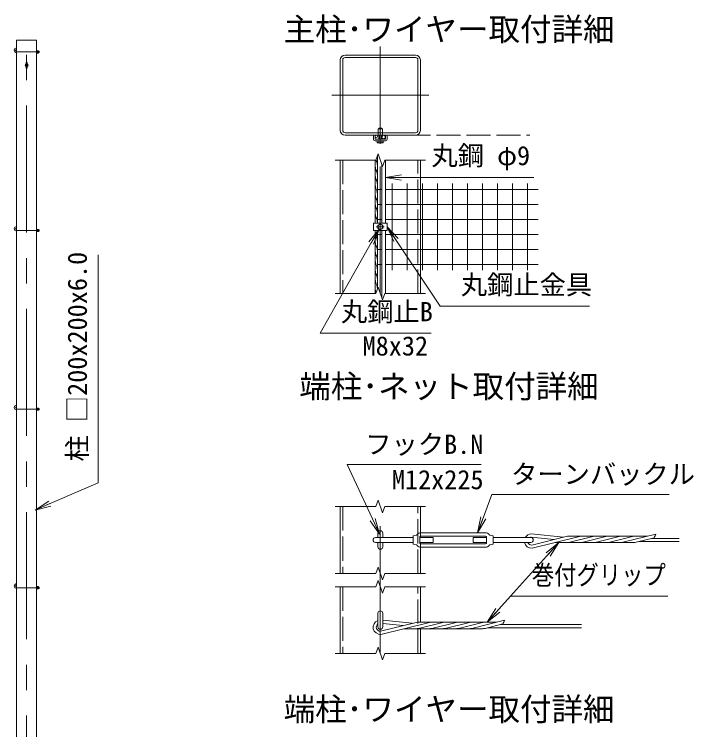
# Model space of a CAD drawing. Units: millimetres at full size; details may follow other scales. Extents: x -16800 to 16800, y -11880 to 11880.
# Drawn here: x 2865 to 9652, y 967 to 8117 of the extents above; entities that cross this region are included whole.
import ezdxf
from ezdxf.enums import TextEntityAlignment as Align

# ---------------------------------------------------------------- set-up
doc = ezdxf.new("R2010")
doc.units = ezdxf.units.MM
doc.header["$LTSCALE"] = 40
doc.linetypes.add('DASHED', pattern=[7.5, 6, -1.5])
doc.linetypes.add('USER1', pattern=[50.8, 31.75, -6.35, 6.35, -6.35])
for name, color, linetype, lineweight in [('0-0_D-STR1', 1, 'Continuous', 18), ('0-1_D-BMK', 2, 'USER1', 13), ('0-2_D-STR3', 3, 'Continuous', 13), ('0-6_D-STR-DIM', 7, 'Continuous', 13), ('0-7_0', 7, 'Continuous', 18), ('0-9_D-STR-TXT', 7, 'Continuous', 13), ('0-A_D-STR2', 7, 'Continuous', 13), ('0-B_D-TTL-TXT', 7, 'Continuous', 13)]:
    doc.layers.add(name, color=color, linetype=linetype, lineweight=lineweight)
doc.styles.add('ＭＳ ゴシック', font='')
doc.styles.get('ＭＳ ゴシック').set_extended_font_data('MS Gothic')

# ---------------------------------------------------------------- blocks, each defined once
blk = doc.blocks.new('_Open')
at = {"layer": '0-7_0'}
blk.add_line((-40, 6.67), (0, 0), dxfattribs=at)
blk.add_lwpolyline([(-40, -6.67), (0, 0), (-40, 0)], dxfattribs=at)

msp = doc.modelspace()

# ---------------------------------------------------------------- linework, layer by layer
at = {"layer": '0-0_D-STR1'}
for p, q in [((6121.38, 7660.87), (6121.38, 6956.87)), ((6145.38, 7660.87), (6145.38, 6956.87)), ((6873.38, 7708.87), (6169.38, 7708.87)), ((6873.38, 7684.87), (6169.38, 7684.87)), ((6897.38, 6956.87), (6897.38, 7660.87)), ((6921.38, 6956.87), (6921.38, 7660.87)), ((6169.38, 6932.87), (6873.38, 6932.87)), ((6169.38, 6908.87), (6873.38, 6908.87)), ((6121.38, 6659.41), (6121.38, 5326.08)), ((6921.38, 5326.08), (6921.38, 6659.41)), ((6121.38, 3195.93), (6121.38, 2529.26)), ((6921.38, 2886.59), (6921.38, 3195.93)), ((6921.38, 2529.26), (6921.38, 2838.59)), ((6121.38, 2395.93), (6121.38, 1729.26)), ((6921.38, 2036.85), (6921.38, 2395.93)), ((6921.38, 1729.26), (6921.38, 1975.94))]:
    msp.add_line(p, q, dxfattribs=at)
at = {"layer": '0-0_D-STR1', "linetype": 'DASHED'}
for p, q in [((6145.38, 6659.41), (6145.38, 5326.08)), ((6897.38, 5326.08), (6897.38, 6659.41)), ((6145.38, 3195.93), (6145.38, 2529.26)), ((6897.38, 2529.26), (6897.38, 3195.93)), ((6145.38, 2395.93), (6145.38, 1729.26)), ((6897.38, 1729.26), (6897.38, 2395.93))]:
    msp.add_line(p, q, dxfattribs=at)
at = {"layer": '0-0_D-STR1'}
msp.add_lwpolyline([(2888.09, 7857.52), (3088.09, 7857.52), (3088.09, -2142.48), (2888.09, -2142.48)], close=True, dxfattribs=at)
for centre, radius, start, end in [((6169.38, 7660.87), 48, 90, 180), ((6169.38, 7660.87), 24, 90, 180), ((6873.38, 7660.87), 48, 0, 90), ((6873.38, 7660.87), 24, 0, 90), ((6169.38, 6956.87), 48, 180, 270), ((6169.38, 6956.87), 24, 180, 270), ((6873.38, 6956.87), 24, 270, 0), ((6873.38, 6956.87), 48, 270, 0)]:
    msp.add_arc(centre, radius, start, end, dxfattribs=at)
at = {"layer": '0-1_D-BMK'}
for p, q in [((2988.09, -2193.48), (2988.09, 7908.52)), ((6521.38, 7794.37), (6521.38, 6823.37)), ((2888.09, 7740.52), (3110.59, 7740.52)), ((6035.89, 7308.87), (7006.88, 7308.87)), ((6521.38, 5326.08), (6521.38, 6659.41)), ((2888.09, 5955.27), (3110.59, 5955.27)), ((6481.38, 5992.74), (6561.38, 5992.74)), ((2888.09, 4170.27), (3110.59, 4170.27)), ((6521.38, 1729.26), (6521.38, 3195.93)), ((2888.09, 2385.27), (3110.59, 2385.27))]:
    msp.add_line(p, q, dxfattribs=at)
at = {"layer": '0-2_D-STR3'}
for p, q in [((3088.09, 7751.47), (3088.09, 7729.57)), ((3088.09, 7751.47), (3097.29, 7751.47)), ((3088.09, 7746), (3097.29, 7746)), ((3088.09, 7735.05), (3097.29, 7735.05)), ((3088.09, 7729.57), (3097.29, 7729.57)), ((3098.09, 7751.47), (3098.09, 7729.57)), ((3098.09, 7751.47), (3107.29, 7751.47)), ((3098.09, 7749.14), (3098.09, 7731.9)), ((3098.09, 7746), (3107.29, 7746)), ((3098.09, 7735.05), (3107.29, 7735.05)), ((3098.09, 7729.57), (3107.29, 7729.57)), ((3108.09, 7749.14), (3108.09, 7731.9)), ((3108.09, 7746.52), (3112.14, 7746.52)), ((3108.09, 7745.57), (3113.09, 7745.57)), ((3108.09, 7734.52), (3112.14, 7734.52)), ((3113.09, 7745.57), (3112.14, 7746.52)), ((3112.14, 7746.52), (3112.14, 7734.52)), ((3113.09, 7745.57), (3113.09, 7735.47)), ((2981.84, 7583.77), (2981.84, 7631.27)), ((2994.34, 7583.77), (2994.34, 7631.27)), ((6498.98, 6908.87), (6499.38, 6971.67)), ((6543.38, 6971.67), (6499.38, 6971.67)), ((6505.38, 6975.27), (6510.18, 6980.07)), ((6505.38, 6975.27), (6537.38, 6975.27)), ((6505.38, 6971.67), (6505.38, 6975.27)), ((6508.38, 6971.67), (6508.38, 6978.27)), ((6510.18, 6980.07), (6532.58, 6980.07)), ((6537.38, 6975.27), (6532.58, 6980.07)), ((6534.38, 6971.67), (6534.38, 6978.27)), ((6537.38, 6971.67), (6537.38, 6975.27)), ((6543.38, 6971.67), (6543.78, 6908.87)), ((6452.58, 6908.87), (6469.38, 6908.87)), ((6452.58, 6868.87), (6452.58, 6908.87)), ((6469.38, 6870.87), (6469.38, 6908.87)), ((6471.38, 6868.87), (6571.38, 6868.87)), ((6505.38, 6868.87), (6505.38, 6908.87)), ((6508.38, 6868.87), (6508.38, 6908.87)), ((6534.38, 6868.87), (6534.38, 6908.87)), ((6537.38, 6868.87), (6537.38, 6908.87)), ((6573.38, 6870.87), (6573.38, 6908.87)), ((6573.38, 6908.87), (6590.18, 6908.87)), ((6590.18, 6868.87), (6590.18, 6908.87)), ((6469.38, 6852.07), (6573.38, 6852.07)), ((6491.36, 6852.07), (6491.36, 6833.65)), ((6491.36, 6852.07), (6551.41, 6852.07)), ((6496.18, 6830.87), (6491.36, 6833.65)), ((6496.18, 6830.87), (6546.58, 6830.87)), ((6506.37, 6852.07), (6506.37, 6833.65)), ((6536.39, 6852.07), (6536.39, 6833.65)), ((6546.58, 6830.87), (6551.41, 6833.65)), ((6551.41, 6852.07), (6551.41, 6833.65)), ((6469.38, 6030.74), (6469.38, 6659.41)), ((6493.38, 6030.74), (6493.38, 6709.34)), ((6573.38, 6030.74), (6573.38, 6659.41)), ((6537.38, 6030.74), (6537.38, 6615.45)), ((6452.58, 6030.74), (6590.18, 6030.74)), ((6452.58, 6030.74), (6452.58, 5954.74)), ((6495.38, 6007.75), (6521.38, 6022.77)), ((6495.38, 5977.73), (6495.38, 6007.75)), ((6521.38, 6022.77), (6547.38, 6007.75)), ((6547.38, 6007.75), (6547.38, 5977.73)), ((6590.18, 6030.74), (6590.18, 5954.74)), ((3088.09, 5966.22), (3088.09, 5944.32)), ((3088.09, 5966.22), (3097.29, 5966.22)), ((3088.09, 5960.74), (3097.29, 5960.74)), ((3088.09, 5949.79), (3097.29, 5949.79)), ((3088.09, 5944.32), (3097.29, 5944.32)), ((3098.09, 5966.22), (3098.09, 5944.32)), ((3098.09, 5966.22), (3107.29, 5966.22)), ((3098.09, 5963.89), (3098.09, 5946.65)), ((3098.09, 5960.74), (3107.29, 5960.74)), ((3098.09, 5949.79), (3107.29, 5949.79)), ((3098.09, 5944.32), (3107.29, 5944.32)), ((3108.09, 5963.89), (3108.09, 5946.65)), ((3108.09, 5961.27), (3112.14, 5961.27)), ((3108.09, 5960.32), (3113.09, 5960.32)), ((3108.09, 5949.27), (3112.14, 5949.27)), ((3113.09, 5960.32), (3112.14, 5961.27)), ((3112.14, 5961.27), (3112.14, 5949.27)), ((3113.09, 5960.32), (3113.09, 5950.22)), ((6452.58, 5954.74), (6590.18, 5954.74)), ((6469.38, 5326.08), (6469.38, 5954.74)), ((6493.38, 5376.01), (6493.38, 5954.74)), ((6521.38, 5962.72), (6495.38, 5977.73)), ((6547.38, 5977.73), (6521.38, 5962.72)), ((6537.38, 5282.12), (6537.38, 5954.74)), ((6573.38, 5326.08), (6573.38, 5954.74)), ((3088.09, 4181.22), (3088.09, 4159.32)), ((3088.09, 4181.22), (3097.29, 4181.22)), ((3088.09, 4175.74), (3097.29, 4175.74)), ((3088.09, 4164.79), (3097.29, 4164.79)), ((3088.09, 4159.32), (3097.29, 4159.32)), ((3098.09, 4181.22), (3098.09, 4159.32)), ((3098.09, 4181.22), (3107.29, 4181.22)), ((3098.09, 4178.89), (3098.09, 4161.65)), ((3098.09, 4175.74), (3107.29, 4175.74)), ((3098.09, 4164.79), (3107.29, 4164.79)), ((3098.09, 4159.32), (3107.29, 4159.32)), ((3108.09, 4178.89), (3108.09, 4161.65)), ((3108.09, 4176.27), (3112.14, 4176.27)), ((3108.09, 4175.32), (3113.09, 4175.32)), ((3108.09, 4164.27), (3112.14, 4164.27)), ((3113.09, 4175.32), (3112.14, 4176.27)), ((3112.14, 4176.27), (3112.14, 4164.27)), ((3113.09, 4175.32), (3113.09, 4165.22)), ((6925.37, 2934.59), (7573.37, 2934.59)), ((6473.38, 2886.59), (6849.37, 2886.59)), ((6497.38, 2930.59), (6497.38, 2886.59)), ((6545.38, 2930.59), (6545.38, 2886.59)), ((6849.37, 2902.59), (6880.57, 2909.28)), ((6849.37, 2822.59), (6849.37, 2902.59)), ((6917.37, 2832.59), (6917.37, 2892.59)), ((6917.37, 2886.59), (7049.37, 2886.59)), ((6925.37, 2900.59), (7573.37, 2900.59)), ((7449.37, 2838.59), (7449.37, 2886.59)), ((7449.37, 2886.59), (7581.37, 2886.59)), ((7581.37, 2832.59), (7581.37, 2892.59)), ((7649.37, 2886.59), (8025.37, 2886.59)), ((8028.83, 2892.02), (8259.52, 2868.07)), ((8029.68, 2924.1), (8350.99, 2890.75)), ((8034.42, 2812.26), (8377.07, 2897.22)), ((8039.38, 2780.52), (8510.03, 2897.22)), ((9189.05, 2900.75), (8405.96, 2900.75)), ((8413.97, 2840.44), (8642.99, 2897.22)), ((8546.93, 2840.44), (8775.95, 2897.22)), ((8679.89, 2840.44), (8908.91, 2897.22)), ((8812.85, 2840.44), (9041.87, 2897.22)), ((8945.81, 2840.44), (9273.08, 2921.59)), ((9078.77, 2840.44), (9257.49, 2884.75)), ((9232.66, 2878.59), (9508.05, 2878.59)), ((6473.38, 2838.59), (6849.37, 2838.59)), ((6497.38, 2838.59), (6497.38, 2794.59)), ((6545.38, 2838.59), (6545.38, 2794.59)), ((6849.37, 2822.59), (6880.57, 2815.91)), ((6925.37, 2824.59), (7573.37, 2824.59)), ((6925.37, 2790.59), (7573.37, 2790.59)), ((7449.37, 2838.59), (7581.37, 2838.59)), ((7649.37, 2822.59), (7618.17, 2815.91)), ((7649.37, 2838.59), (8025.37, 2838.59)), ((9053.64, 2836.91), (8266.79, 2836.91)), ((9103.61, 2846.59), (9508.05, 2846.59)), ((3088.09, 2396.22), (3088.09, 2374.32)), ((3088.09, 2396.22), (3097.29, 2396.22)), ((3088.09, 2390.74), (3097.29, 2390.74)), ((3088.09, 2379.79), (3097.29, 2379.79)), ((3088.09, 2374.32), (3097.29, 2374.32)), ((3098.09, 2396.22), (3098.09, 2374.32)), ((3098.09, 2396.22), (3107.29, 2396.22)), ((3098.09, 2393.89), (3098.09, 2376.65)), ((3098.09, 2390.74), (3107.29, 2390.74)), ((3098.09, 2379.79), (3107.29, 2379.79)), ((3098.09, 2374.32), (3107.29, 2374.32)), ((3108.09, 2393.89), (3108.09, 2376.65)), ((3108.09, 2391.27), (3112.14, 2391.27)), ((3108.09, 2390.32), (3113.09, 2390.32)), ((3108.09, 2379.27), (3112.14, 2379.27)), ((3113.09, 2390.32), (3112.14, 2391.27)), ((3112.14, 2391.27), (3112.14, 2379.27)), ((3113.09, 2390.32), (3113.09, 2380.22)), ((6497.38, 2130.59), (6497.38, 1994.59)), ((6545.38, 2130.59), (6545.38, 1994.59)), ((6522.91, 1951.29), (6865.57, 2036.26)), ((6527.88, 1919.55), (6998.53, 2036.26)), ((6545.38, 2060.31), (6839.48, 2029.79)), ((6545.38, 2028.14), (6748.01, 2007.11)), ((7677.54, 2039.78), (6894.45, 2039.78)), ((6902.46, 1979.47), (7131.49, 2036.26)), ((7035.42, 1979.47), (7264.45, 2036.26)), ((7168.38, 1979.47), (7397.41, 2036.26)), ((7301.34, 1979.47), (7530.37, 2036.26)), ((7434.3, 1979.47), (7761.57, 2060.62)), ((7567.26, 1979.47), (7745.98, 2023.79)), ((7721.15, 2017.62), (8529.88, 2017.62)), ((7542.13, 1975.94), (6755.28, 1975.94)), ((7592.1, 1985.62), (8529.88, 1985.62))]:
    msp.add_line(p, q, dxfattribs=at)
for points in [[(3108.09, 7735.47), (3113.09, 7735.47), (3112.14, 7734.52)], [(6476.21, 6662.16), (6477.01, 6658.17), (6487.09, 6640.51), (6493.38, 6604.07)], [(6469.38, 6601.55), (6477.01, 6563.6), (6487.09, 6545.94), (6493.38, 6509.5)], [(6469.38, 6506.97), (6477.01, 6469.03), (6487.09, 6451.36), (6493.38, 6414.93)], [(6469.38, 6412.4), (6477.01, 6374.46), (6487.09, 6356.79), (6493.38, 6320.36)], [(6469.38, 6317.83), (6477.01, 6279.88), (6487.09, 6262.22), (6493.38, 6225.79)], [(6469.38, 6223.26), (6477.01, 6185.31), (6487.09, 6167.65), (6493.38, 6131.21)], [(6469.38, 6128.69), (6477.01, 6090.74), (6487.09, 6073.08), (6493.38, 6036.64)], [(3108.09, 5950.22), (3113.09, 5950.22), (3112.14, 5949.27)], [(6469.38, 5939.54), (6477.01, 5901.6), (6487.09, 5883.93), (6493.38, 5847.5)], [(6469.38, 5844.97), (6477.01, 5807.03), (6487.09, 5789.36), (6493.38, 5752.93)], [(6469.38, 5750.4), (6477.01, 5712.45), (6487.09, 5694.79), (6493.38, 5658.36)], [(6469.38, 5655.83), (6477.01, 5617.88), (6487.09, 5600.22), (6493.38, 5563.78)], [(6469.38, 5561.26), (6477.01, 5523.31), (6487.09, 5505.65), (6493.38, 5469.21)], [(6469.38, 5466.69), (6477.01, 5428.74), (6487.09, 5411.08), (6493.38, 5374.64)], [(6469.38, 5372.11), (6477.01, 5334.17), (6477.71, 5332.94)], [(3108.09, 4165.22), (3113.09, 4165.22), (3112.14, 4164.27)], [(6917.37, 2838.59), (7049.37, 2838.59), (7049.37, 2886.59)], [(7649.37, 2822.59), (7649.37, 2902.59), (7618.17, 2909.28)], [(3108.09, 2380.22), (3113.09, 2380.22), (3112.14, 2379.27)]]:
    msp.add_lwpolyline(points, dxfattribs=at)
for centre, radius in [((6481.38, 6896.87), 12), ((6555.38, 6890.87), 18), ((6521.38, 5992.74), 25)]:
    msp.add_circle(centre, radius, dxfattribs=at)
for centre, radius, start, end in [((2888.09, 7757.52), 23, 90, 270), ((2888.09, 7757.52), 11, 90, 270), ((3093.11, 7748.73), 5, 326.78843, 33.21157), ((3078.96, 7740.52), 19.14, 343.37369, 16.62631), ((3093.11, 7732.31), 5, 326.78843, 33.21157), ((3103.11, 7748.73), 5, 326.78843, 33.21157), ((3088.96, 7740.52), 19.14, 343.37369, 16.62631), ((3103.11, 7732.31), 5, 326.78843, 33.21157), ((2988.09, 7607.52), 15, 114.62432, 245.37568), ((2988.09, 7631.27), 6.25, 0, 180), ((2988.09, 7583.77), 6.25, 180, 0), ((2988.09, 7607.52), 15, 294.62432, 65.37568), ((6469.38, 6868.87), 16.8, 180, 270), ((6471.38, 6870.87), 2, 180, 270), ((6471.38, 6870.87), 2, 180, 270), ((6571.38, 6870.87), 2, 270, 0), ((6573.38, 6868.87), 16.8, 270, 0), ((6498.87, 6844.62), 13.29, 235.61585, 304.38415), ((6521.38, 6881.01), 49.68, 252.4121, 287.5879), ((6543.9, 6844.62), 13.29, 235.61585, 304.38415), ((2888.09, 5972.27), 23, 90, 270), ((2888.09, 5972.27), 11, 90, 270), ((3093.11, 5963.48), 5, 326.78843, 33.21157), ((3078.96, 5955.27), 19.14, 343.37369, 16.62631), ((3093.11, 5947.06), 5, 326.78843, 33.21157), ((3103.11, 5963.48), 5, 326.78843, 33.21157), ((3088.96, 5955.27), 19.14, 343.37369, 16.62631), ((3103.11, 5947.06), 5, 326.78843, 33.21157), ((2888.09, 4187.27), 23, 90, 270), ((2888.09, 4187.27), 11, 90, 270), ((3093.11, 4178.48), 5, 326.78843, 33.21157), ((3078.96, 4170.27), 19.14, 343.37369, 16.62631), ((3093.11, 4162.06), 5, 326.78843, 33.21157), ((3103.11, 4178.48), 5, 326.78843, 33.21157), ((3088.96, 4170.27), 19.14, 343.37369, 16.62631), ((3103.11, 4162.06), 5, 326.78843, 33.21157), ((6521.38, 2930.59), 24, 0, 180), ((6925.37, 2892.59), 42, 90, 146.11888), ((7573.37, 2892.59), 42, 33.88112, 90), ((6473.38, 2862.59), 24, 90, 270), ((6877.22, 2924.93), 16, 282.09925, 326.11888), ((6925.37, 2892.59), 8, 90, 180), ((7573.37, 2892.59), 8, 0, 90), ((7621.52, 2924.93), 16, 213.88112, 257.90075), ((8032.89, 2852.23), 72, 92.82496, 151.48944), ((8032.89, 2852.23), 40, 95.82544, 120.77566), ((8025.37, 2862.59), 24, 270, 90), ((8405.96, 2780.75), 120, 90, 103.92636), ((8538.92, 2780.75), 120, 90, 103.92636), ((8671.87, 2780.75), 120, 90, 103.92636), ((8804.83, 2780.75), 120, 90, 103.92636), ((8937.79, 2780.75), 120, 90, 103.92636), ((9070.75, 2780.75), 120, 90, 103.92636), ((9004.02, 3013.78), 284.43, 333.02173, 341.08588), ((6521.38, 2794.59), 24, 180, 0), ((6877.22, 2800.26), 16, 33.88112, 77.90075), ((6925.37, 2832.59), 42, 213.88112, 270), ((6925.37, 2832.59), 8, 180, 270), ((7573.37, 2832.59), 8, 270, 0), ((7573.37, 2832.59), 42, 270, 326.11888), ((7621.52, 2800.26), 16, 102.09925, 146.11888), ((8032.89, 2852.23), 72, 191.63319, 275.17572), ((8032.89, 2852.23), 40, 199.92759, 272.18972), ((8385.09, 2956.91), 120, 270, 283.92645), ((8518.05, 2956.91), 120, 270, 283.92645), ((8651.01, 2956.91), 120, 270, 283.92645), ((8783.97, 2956.91), 120, 270, 283.92645), ((8916.93, 2956.91), 120, 270, 283.92645), ((9049.89, 2956.91), 120, 270, 283.92645), ((2888.09, 2402.27), 23, 90, 270), ((2888.09, 2402.27), 11, 90, 270), ((3093.11, 2393.48), 5, 326.78843, 33.21157), ((3078.96, 2385.27), 19.14, 343.37369, 16.62631), ((3093.11, 2377.06), 5, 326.78843, 33.21157), ((3103.11, 2393.48), 5, 326.78843, 33.21157), ((3088.96, 2385.27), 19.14, 343.37369, 16.62631), ((3103.11, 2377.06), 5, 326.78843, 33.21157), ((6521.38, 2130.59), 24, 0, 180), ((6521.38, 1991.26), 72, 109.47138, 275.17572), ((6521.38, 1991.26), 40, 126.87024, 272.18972), ((6894.45, 1919.78), 120, 90, 103.92636), ((7027.41, 1919.78), 120, 90, 103.92636), ((7160.37, 1919.78), 120, 90, 103.92636), ((7293.33, 1919.78), 120, 90, 103.92636), ((7426.29, 1919.78), 120, 90, 103.92636), ((7559.25, 1919.78), 120, 90, 103.92636), ((7492.51, 2152.81), 284.43, 333.02173, 341.08588), ((6521.38, 1994.59), 24, 180, 0), ((6873.58, 2095.94), 120, 270, 283.92645), ((7006.54, 2095.94), 120, 270, 283.92645), ((7139.5, 2095.94), 120, 270, 283.92645), ((7272.46, 2095.94), 120, 270, 283.92645), ((7405.42, 2095.94), 120, 270, 283.92645), ((7538.38, 2095.94), 120, 270, 283.92645)]:
    msp.add_arc(centre, radius, start, end, dxfattribs=at)
at = {"layer": '0-6_D-STR-DIM'}
for p, q in [((6498.3, 6722.84), (6475.21, 6659.41)), ((6544.47, 6595.98), (6498.3, 6722.84)), ((6071.38, 6659.41), (6475.21, 6659.41)), ((6567.56, 6659.41), (6544.47, 6595.98)), ((6567.56, 6659.41), (6971.38, 6659.41)), ((6498.3, 5389.51), (6475.21, 5326.08)), ((6544.47, 5262.65), (6498.3, 5389.51)), ((6071.38, 5326.08), (6475.21, 5326.08)), ((6567.56, 5326.08), (6544.47, 5262.65)), ((6567.56, 5326.08), (6971.38, 5326.08)), ((6498.3, 3259.36), (6475.21, 3195.93)), ((6544.47, 3132.5), (6498.3, 3259.36)), ((6071.38, 3195.93), (6475.21, 3195.93)), ((6567.56, 3195.93), (6544.47, 3132.5)), ((6567.56, 3195.93), (6971.38, 3195.93)), ((6498.3, 2592.69), (6475.21, 2529.26)), ((6544.47, 2465.83), (6498.3, 2592.69)), ((6071.38, 2529.26), (6475.21, 2529.26)), ((6567.56, 2529.26), (6544.47, 2465.83)), ((6567.56, 2529.26), (6971.38, 2529.26)), ((6498.3, 2459.36), (6475.21, 2395.93)), ((6544.47, 2332.5), (6498.3, 2459.36)), ((6071.38, 2395.93), (6475.21, 2395.93)), ((6567.56, 2395.93), (6544.47, 2332.5)), ((6567.56, 2395.93), (6971.38, 2395.93)), ((6498.3, 1792.69), (6475.21, 1729.26)), ((6544.47, 1665.83), (6498.3, 1792.69)), ((6071.38, 1729.26), (6475.21, 1729.26)), ((6567.56, 1729.26), (6544.47, 1665.83)), ((6567.56, 1729.26), (6971.38, 1729.26))]:
    msp.add_line(p, q, dxfattribs=at)
at = {"layer": '0-9_D-STR-TXT'}
for p, q in [((8056.62, 6486.14), (6575.38, 6486.14)), ((7822.54, 2301.16), (7589.06, 2041.27))]:
    msp.add_line(p, q, dxfattribs=at)
for points in [[(7028.63, 4930.22), (5921.38, 4930.22), (6507.4, 5968.49)], [(8609.73, 5199.17), (7118.72, 5199.17), (6591.29, 5991.08)], [(3701.97, 5711.14), (3701.97, 3435.36), (3075.64, 3162.83)], [(7527.43, 3617.83), (6190.74, 3617.83), (6511.7, 2923.17)], [(9408.26, 3317.27), (7635.02, 3317.27), (7494.2, 2936.47)], [(9393.75, 2301.16), (7822.54, 2301.16), (8302.49, 2835.42)]]:
    msp.add_lwpolyline(points, dxfattribs=at)
at = {"layer": '0-A_D-STR2', "linetype": 'DASHED'}
msp.add_line((6481.38, 6908.87), (8015.44, 6908.87), dxfattribs=at)
at = {"layer": '0-A_D-STR2'}
for p, q in [((6493.38, 6365.76), (6537.38, 6365.76)), ((6573.38, 6365.76), (8098.59, 6365.76)), ((6641.21, 5560.08), (6641.21, 6425.41)), ((6791.21, 5560.08), (6791.21, 6425.41)), ((6941.21, 5560.08), (6941.21, 6425.41)), ((7091.21, 5560.08), (7091.21, 6425.41)), ((7241.21, 5560.08), (7241.21, 6425.41)), ((7391.21, 5560.08), (7391.21, 6425.41)), ((7541.21, 5560.08), (7541.21, 6425.41)), ((7691.21, 5560.08), (7691.21, 6425.41)), ((7841.21, 5560.08), (7841.21, 6425.41)), ((7991.21, 5560.08), (7991.21, 6425.41)), ((6493.38, 6215.76), (6537.38, 6215.76)), ((6573.38, 6215.76), (8098.59, 6215.76)), ((6493.38, 6065.76), (6537.38, 6065.76)), ((6573.38, 6065.76), (8098.59, 6065.76)), ((6493.38, 5915.76), (6537.38, 5915.76)), ((6573.38, 5915.76), (8098.59, 5915.76)), ((6493.38, 5765.76), (6537.38, 5765.76)), ((6573.38, 5765.76), (8098.59, 5765.76)), ((6493.38, 5615.76), (6537.38, 5615.76)), ((6573.38, 5615.76), (8098.59, 5615.76))]:
    msp.add_line(p, q, dxfattribs=at)

# ---------------------------------------------------------------- block references
at = {"layer": '0-9_D-STR-TXT', "xscale": 4, "yscale": 4}
for p, rotation in [((6573.38, 6486.14), 180), ((6590.18, 5992.74), 123.66466), ((6508.38, 5970.23), 60.55864), ((3073.8, 3162.03), 203.51515), ((6512.54, 2921.36), 294.79941), ((7493.5, 2934.59), 249.70489), ((8303.83, 2836.91), 48.06468), ((7587.73, 2039.78), 228.06468)]:
    msp.add_blockref('_Open', p, dxfattribs=dict(at, rotation=rotation))

# ---------------------------------------------------------------- texts
at = {"layer": '0-9_D-STR-TXT', "style": 'ＭＳ ゴシック'}
for s, p in [('丸鋼 φ9', (7032.25, 6550.69)), ('丸鋼止金具', (7325.46, 5260.18)), ('丸鋼止B', (6128.12, 4990.71)), ('M8x32', (6343.95, 4648.45)), ('フックB.N', (6371.08, 3665.63)), ('ターンバックル', (7827.55, 3367.11)), ('M12x225', (6636.69, 3312.2))]:
    msp.add_text(s, height=192.4, dxfattribs=at).set_placement(p, align=Align.BOTTOM_LEFT)
msp.add_text('柱 □200x200x6.0', height=192.4, rotation=90, dxfattribs=at).set_placement((3647.57, 3647.18), align=Align.BOTTOM_LEFT)
at = {"layer": '0-9_D-STR-TXT', "style": 'ＭＳ ゴシック', "width": 0.85}
msp.add_text('巻付グリップ', height=192.4, dxfattribs=at).set_placement((8035.37, 2359.12), align=Align.BOTTOM_LEFT)
at = {"layer": '0-B_D-TTL-TXT', "style": 'ＭＳ ゴシック'}
for s, p in [('主柱･ワイヤー取付詳細', (5555.87, 7782.22)), ('端柱･ネット取付詳細', (5711.81, 4213.59)), ('端柱･ワイヤー取付詳細', (5555.87, 987.21))]:
    msp.add_text(s, height=230.8, dxfattribs=at).set_placement(p, align=Align.BOTTOM_LEFT)

doc.saveas('drawing.dxf')
